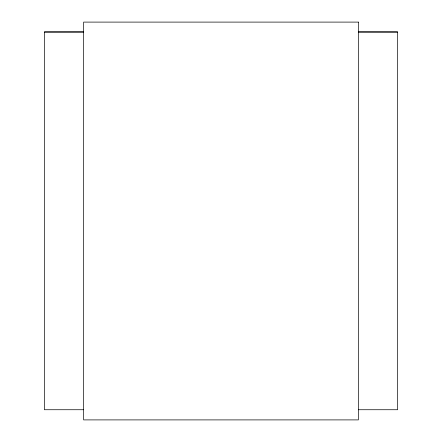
<?xml version="1.0" encoding="UTF-8"?>
<svg xmlns="http://www.w3.org/2000/svg" width="442" height="442" viewBox="0 0 442 442"><rect width="100%" height="100%" fill="white"/><g stroke="black" fill="none" stroke-linecap="round" stroke-linejoin="round"><path stroke-width="0.66" d="M44.388 31.973L83.632 31.973L44.388 32.006L44.388 409.734L83.632 409.734M397.612 31.973L358.368 31.973L397.612 32.006L397.612 409.734L358.368 409.734M358.368 22.1L83.632 22.1L83.632 419.9L358.368 419.9L358.368 22.1"/></g></svg>
